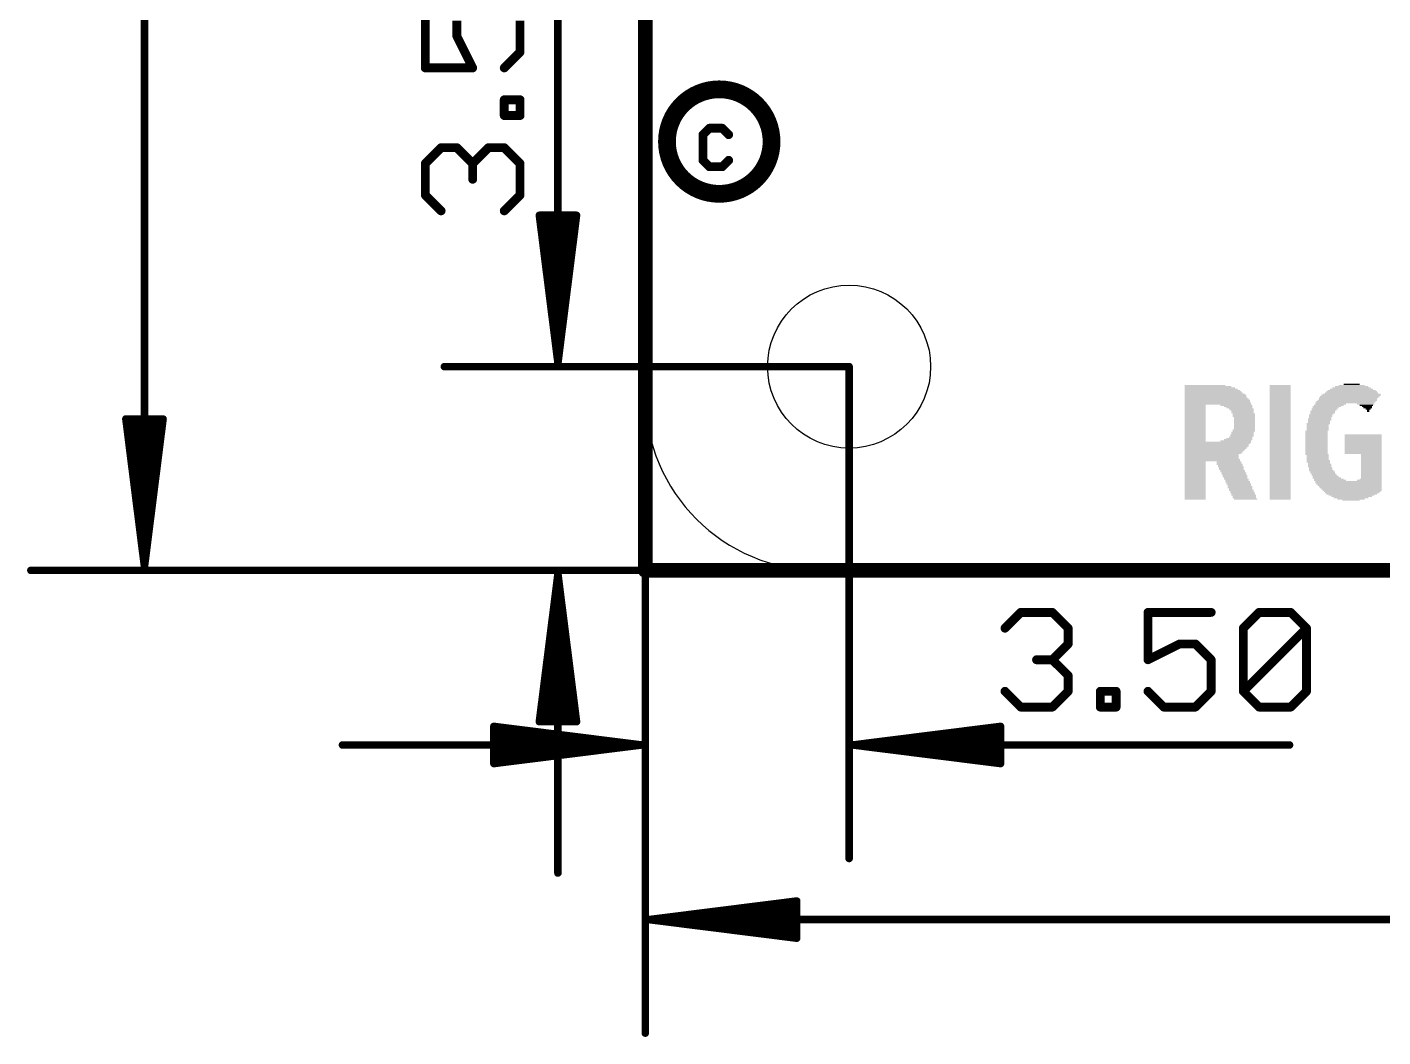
# Model space of a CAD drawing. Extents: x -11 to 71.5, y -12.5 to 39.9.
# Drawn here: x -10.62 to 12.67, y -8.02 to 9.33 of the extents above; entities that cross this region are included whole.
import ezdxf

# ---------------------------------------------------------------- set-up
doc = ezdxf.new("R2010")
doc.units = 0
for name, color, linetype in [('1', 12, 'CONTINUOUS'), ('16', 132, 'CONTINUOUS'), ('20', 4, 'CONTINUOUS'), ('21', 40, 'CONTINUOUS'), ('47', 253, 'CONTINUOUS')]:
    doc.layers.add(name, color=color, linetype=linetype)

# ---------------------------------------------------------------- blocks, each defined once
blk = doc.blocks.new('RECT')
blk.add_solid([(-0.5, -0.5), (0.5, -0.5), (-0.5, 0.5), (0.5, 0.5)])

msp = doc.modelspace()

# ---------------------------------------------------------------- linework, layer by layer
at = {"layer": '1', "const_width": 0.254}
for points in [[(0, 30.734), (0, 0)], [(0, 0), (65.024, 0)]]:
    msp.add_lwpolyline(points, dxfattribs=at)
at = {"layer": '1', "const_width": 0.127}
for points in [[(0, 0.0635, 1), (0, -0.0635)], [(-0.0635, 0, 1), (0.0635, 0)]]:
    msp.add_lwpolyline(points, format="xyb", dxfattribs=at)
at = {"layer": '16', "const_width": 0.254}
for points in [[(0, 30.734), (0, 0)], [(0, 0), (65.024, 0)]]:
    msp.add_lwpolyline(points, dxfattribs=at)
at = {"layer": '16', "const_width": 0.127}
for points in [[(0, 0.0635, 1), (0, -0.0635)], [(-0.0635, 0, 1), (0.0635, 0)]]:
    msp.add_lwpolyline(points, format="xyb", dxfattribs=at)
at = {"layer": '20'}
for p, q in [((0, 27.6604), (0, 3)), ((3, 0), (62, 0))]:
    msp.add_line(p, q, dxfattribs=at)
msp.add_circle((3.5, 3.5), 1.4, dxfattribs=at)
msp.add_arc((3, 3), 3, 180, 270, dxfattribs=at)
at = {"layer": '21'}
for points, const_width in [([(1.27, 6.468, 1), (1.27, 8.264, 1), (1.27, 6.468)], 0.3048), ([(1.0287, 7.485, 1), (0.9525, 7.485)], 0.0762), ([(0.9637, 7.5119, 1), (1.0175, 7.4581)], 0.0762), ([(1.1008, 7.6333, 1), (1.1008, 7.5571)], 0.0762), ([(1.1277, 7.5682, 1), (1.0738, 7.6221)], 0.0762), ([(1.348, 7.6221, 1), (1.2941, 7.5682)], 0.0762), ([(1.3211, 7.5571, 1), (1.3211, 7.6333)], 0.0762), ([(1.4043, 7.4581, 1), (1.4582, 7.5119)], 0.0762), ([(1.0175, 7.0713, 1), (0.9637, 7.0174)], 0.0762), ([(0.9525, 7.0444, 1), (1.0287, 7.0444)], 0.0762), ([(1.1008, 6.9723, 1), (1.1008, 6.8961)], 0.0762), ([(1.0738, 6.9073, 1), (1.1277, 6.9611)], 0.0762), ([(1.2941, 6.9611, 1), (1.348, 6.9073)], 0.0762), ([(1.3211, 6.8961, 1), (1.3211, 6.9723)], 0.0762), ([(1.4582, 7.0174, 1), (1.4043, 7.0713)], 0.0762)]:
    msp.add_lwpolyline(points, format="xyb", dxfattribs=dict(at, const_width=const_width))
at = {"layer": '21', "const_width": 0.1524}
for points in [[(1.1008, 7.5952), (0.9906, 7.485)], [(0.9906, 7.485), (0.9906, 7.0444)], [(1.3211, 7.5952), (1.1008, 7.5952)], [(1.4312, 7.485), (1.3211, 7.5952)], [(0.9906, 7.0444), (1.1008, 6.9342)], [(1.1008, 6.9342), (1.3211, 6.9342)], [(1.3211, 6.9342), (1.4312, 7.0444)]]:
    msp.add_lwpolyline(points, dxfattribs=at)
at = {"layer": '47'}
for points, const_width in [([(-8.6, 0.065), (-8.6, 29.935)], 0.13), ([(-1.5, 3.565), (-1.5, 11.0628)], 0.13), ([(-3.7777, 9.7166), (-3.7777, 8.6319)], 0.1524), ([(-3.2354, 9.1743), (-3.2354, 9.4454)], 0.1524), ([(-2.1507, 9.4454), (-2.1507, 8.9031)], 0.1524), ([(-2.9642, 8.6319), (-3.2354, 9.1743)], 0.1524), ([(-2.1507, 8.9031), (-2.4219, 8.6319)], 0.1524), ([(-3.7777, 8.6319), (-2.9642, 8.6319)], 0.1524), ([(-2.4219, 7.8134), (-2.4219, 8.0845)], 0.1524), ([(-2.4219, 8.0845), (-2.1507, 8.0845)], 0.1524), ([(-2.1507, 8.0845), (-2.1507, 7.8134)], 0.1524), ([(0, 8), (0, -7.95)], 0.13), ([(-2.1507, 7.8134), (-2.4219, 7.8134)], 0.1524), ([(-3.7777, 6.9897), (-3.5065, 7.2609)], 0.1524), ([(-3.5065, 7.2609), (-3.2354, 7.2609)], 0.1524), ([(-3.2354, 7.2609), (-2.9642, 6.9897)], 0.1524), ([(-2.9642, 6.9897), (-2.693, 7.2609)], 0.1524), ([(-2.693, 7.2609), (-2.4219, 7.2609)], 0.1524), ([(-2.4219, 7.2609), (-2.1507, 6.9897)], 0.1524), ([(-3.7777, 6.4474), (-3.7777, 6.9897)], 0.1524), ([(-2.9642, 6.9897), (-2.9642, 6.7185)], 0.1524), ([(-2.1507, 6.9897), (-2.1507, 6.4474)], 0.1524), ([(-3.5065, 6.1762), (-3.7777, 6.4474)], 0.1524), ([(-2.1507, 6.4474), (-2.4219, 6.1762)], 0.1524), ([(-1.5, 3.565), (-1.8192, 6.1)], 0.13), ([(-1.8192, 6.1), (-1.1808, 6.1)], 0.13), ([(-1.5, 3.565), (-1.76, 6.1)], 0.13), ([(-1.5, 3.565), (-1.63, 6.1)], 0.13), ([(-1.1808, 6.1), (-1.5, 3.565)], 0.13), ([(-1.37, 6.1), (-1.5, 3.565)], 0.13), ([(-1.24, 6.1), (-1.5, 3.565)], 0.13), ([(0, 6), (0, -4.95)], 0.13), ([(3.5, 3.5), (-3.45, 3.5)], 0.13), ([(3.5, 3.5), (3.5, -4.95)], 0.13), ([(-8.6, 0.065), (-8.9192, 2.6)], 0.13), ([(-8.9192, 2.6), (-8.2808, 2.6)], 0.13), ([(-8.6, 0.065), (-8.86, 2.6)], 0.13), ([(-8.6, 0.065), (-8.73, 2.6)], 0.13), ([(-8.2808, 2.6), (-8.6, 0.065)], 0.13), ([(-8.47, 2.6), (-8.6, 0.065)], 0.13), ([(-8.34, 2.6), (-8.6, 0.065)], 0.13), ([(11.6, 0), (-10.55, 0)], 0.13), ([(4, 0), (-3.45, 0)], 0.13), ([(-1.5, -0.065), (-1.8192, -2.6)], 0.13), ([(-1.5, -0.065), (-1.76, -2.6)], 0.13), ([(-1.5, -0.065), (-1.63, -2.6)], 0.13), ([(-1.5, -0.065), (-1.5, -5.2)], 0.13), ([(-1.1808, -2.6), (-1.5, -0.065)], 0.13), ([(-1.37, -2.6), (-1.5, -0.065)], 0.13), ([(-1.24, -2.6), (-1.5, -0.065)], 0.13), ([(6.1762, -0.9935), (6.4474, -0.7223)], 0.1524), ([(6.4474, -0.7223), (6.9897, -0.7223)], 0.1524), ([(6.9897, -0.7223), (7.2609, -0.9935)], 0.1524), ([(9.7166, -0.7223), (8.6319, -0.7223)], 0.1524), ([(8.6319, -0.7223), (8.6319, -1.5358)], 0.1524), ([(10.2691, -0.9935), (10.5403, -0.7223)], 0.1524), ([(10.5403, -0.7223), (11.0826, -0.7223)], 0.1524), ([(11.0826, -0.7223), (11.3537, -0.9935)], 0.1524), ([(7.2609, -0.9935), (7.2609, -1.2646)], 0.1524), ([(10.2691, -2.0781), (10.2691, -0.9935)], 0.1524), ([(10.2691, -2.0781), (11.3537, -0.9935)], 0.1524), ([(11.3537, -0.9935), (11.3537, -2.0781)], 0.1524), ([(7.2609, -1.2646), (6.9897, -1.5358)], 0.1524), ([(8.6319, -1.5358), (9.1743, -1.2646)], 0.1524), ([(9.1743, -1.2646), (9.4454, -1.2646)], 0.1524), ([(9.4454, -1.2646), (9.7166, -1.5358)], 0.1524), ([(6.9897, -1.5358), (6.7185, -1.5358)], 0.1524), ([(6.9897, -1.5358), (7.2609, -1.807)], 0.1524), ([(9.7166, -1.5358), (9.7166, -2.0781)], 0.1524), ([(7.2609, -1.807), (7.2609, -2.0781)], 0.1524), ([(6.4474, -2.3493), (6.1762, -2.0781)], 0.1524), ([(7.2609, -2.0781), (6.9897, -2.3493)], 0.1524), ([(7.8134, -2.3493), (7.8134, -2.0781)], 0.1524), ([(7.8134, -2.0781), (8.0845, -2.0781)], 0.1524), ([(8.0845, -2.0781), (8.0845, -2.3493)], 0.1524), ([(8.9031, -2.3493), (8.6319, -2.0781)], 0.1524), ([(9.7166, -2.0781), (9.4454, -2.3493)], 0.1524), ([(10.5403, -2.3493), (10.2691, -2.0781)], 0.1524), ([(11.3537, -2.0781), (11.0826, -2.3493)], 0.1524), ([(6.9897, -2.3493), (6.4474, -2.3493)], 0.1524), ([(8.0845, -2.3493), (7.8134, -2.3493)], 0.1524), ([(9.4454, -2.3493), (8.9031, -2.3493)], 0.1524), ([(11.0826, -2.3493), (10.5403, -2.3493)], 0.1524), ([(-1.8192, -2.6), (-1.1808, -2.6)], 0.13), ([(-0.065, -3), (-2.6, -2.6808)], 0.13), ([(-2.6, -2.6808), (-2.6, -3.3192)], 0.13), ([(-0.065, -3), (-2.6, -2.74)], 0.13), ([(3.565, -3), (6.1, -2.6808)], 0.13), ([(3.565, -3), (6.1, -2.74)], 0.13), ([(6.1, -2.6808), (6.1, -3.3192)], 0.13), ([(-0.065, -3), (-5.2, -3)], 0.13), ([(-0.065, -3), (-2.6, -2.87)], 0.13), ([(-2.6, -3.3192), (-0.065, -3)], 0.13), ([(-2.6, -3.13), (-0.065, -3)], 0.13), ([(-2.6, -3.26), (-0.065, -3)], 0.13), ([(3.565, -3), (6.1, -2.87)], 0.13), ([(3.565, -3), (11.0628, -3)], 0.13), ([(6.1, -3.3192), (3.565, -3)], 0.13), ([(6.1, -3.13), (3.565, -3)], 0.13), ([(6.1, -3.26), (3.565, -3)], 0.13), ([(0.065, -6), (2.6, -5.6808)], 0.13), ([(0.065, -6), (2.6, -5.74)], 0.13), ([(0.065, -6), (2.6, -5.87)], 0.13), ([(2.6, -5.6808), (2.6, -6.3192)], 0.13), ([(0.065, -6), (31.685, -6)], 0.13), ([(2.6, -6.3192), (0.065, -6)], 0.13), ([(2.6, -6.13), (0.065, -6)], 0.13), ([(2.6, -6.26), (0.065, -6)], 0.13)]:
    msp.add_lwpolyline(points, dxfattribs=dict(at, const_width=const_width))
for points, const_width in [([(-3.2735, 9.1743, 1), (-3.1973, 9.1743)], 0.0762), ([(-3.2013, 9.1913, 1), (-3.2694, 9.1572)], 0.0762), ([(-2.1888, 8.9031, 1), (-2.1126, 8.9031)], 0.0762), ([(-2.1238, 8.8762, 1), (-2.1776, 8.93)], 0.0762), ([(-3.7777, 8.67, 1), (-3.7777, 8.5938)], 0.0762), ([(-3.8158, 8.6319, 1), (-3.7396, 8.6319)], 0.0762), ([(-2.9983, 8.6149, 1), (-2.9301, 8.649)], 0.0762), ([(-2.9642, 8.5938, 1), (-2.9642, 8.67)], 0.0762), ([(-2.4488, 8.6589, 1), (-2.3949, 8.605)], 0.0762), ([(-2.3838, 8.0845, 1), (-2.46, 8.0845)], 0.0762), ([(-2.4219, 8.1226, 1), (-2.4219, 8.0464)], 0.0762), ([(-2.1126, 8.0845, 1), (-2.1888, 8.0845)], 0.0762), ([(-2.1507, 8.0464, 1), (-2.1507, 8.1226)], 0.0762), ([(0.0325, 8, 1), (-0.0325, 8)], 0.065), ([(-2.4219, 7.8515, 1), (-2.4219, 7.7753)], 0.0762), ([(-2.46, 7.8134, 1), (-2.3838, 7.8134)], 0.0762), ([(-2.1888, 7.8134, 1), (-2.1126, 7.8134)], 0.0762), ([(-2.1507, 7.7753, 1), (-2.1507, 7.8515)], 0.0762), ([(-3.5065, 7.299, 1), (-3.5065, 7.2228)], 0.0762), ([(-3.4796, 7.2339, 1), (-3.5335, 7.2878)], 0.0762), ([(-3.2084, 7.2878, 1), (-3.2623, 7.2339)], 0.0762), ([(-3.2354, 7.2228, 1), (-3.2354, 7.299)], 0.0762), ([(-2.693, 7.299, 1), (-2.693, 7.2228)], 0.0762), ([(-2.6661, 7.2339, 1), (-2.72, 7.2878)], 0.0762), ([(-2.3949, 7.2878, 1), (-2.4488, 7.2339)], 0.0762), ([(-2.4219, 7.2228, 1), (-2.4219, 7.299)], 0.0762), ([(-3.7396, 6.9897, 1), (-3.8158, 6.9897)], 0.0762), ([(-3.8046, 7.0166, 1), (-3.7507, 6.9628)], 0.0762), ([(-2.9261, 6.9897, 1), (-3.0023, 6.9897)], 0.0762), ([(-2.9911, 7.0166, 1), (-2.9373, 6.9628)], 0.0762), ([(-2.9911, 6.9628, 1), (-2.9373, 7.0166)], 0.0762), ([(-2.1126, 6.9897, 1), (-2.1888, 6.9897)], 0.0762), ([(-2.1776, 6.9628, 1), (-2.1238, 7.0166)], 0.0762), ([(-3.0023, 6.7185, 1), (-2.9261, 6.7185)], 0.0762), ([(-3.7507, 6.4743, 1), (-3.8046, 6.4204)], 0.0762), ([(-2.1238, 6.4204, 1), (-2.1776, 6.4743)], 0.0762), ([(-3.8158, 6.4474, 1), (-3.7396, 6.4474)], 0.0762), ([(-2.1888, 6.4474, 1), (-2.1126, 6.4474)], 0.0762), ([(-3.5335, 6.1493, 1), (-3.4796, 6.2031)], 0.0762), ([(-2.4488, 6.2031, 1), (-2.3949, 6.1493)], 0.0762), ([(-1.787, 6.1041, 1), (-1.8515, 6.0959)], 0.065), ([(-1.8192, 6.1325, 1), (-1.8192, 6.0675)], 0.065), ([(-1.7277, 6.1033, 1), (-1.7923, 6.0967)], 0.065), ([(-1.5975, 6.1017, 1), (-1.6625, 6.0983)], 0.065), ([(-1.3375, 6.0983, 1), (-1.4025, 6.1017)], 0.065), ([(-1.2077, 6.0967, 1), (-1.2723, 6.1033)], 0.065), ([(-1.1485, 6.0959, 1), (-1.213, 6.1041)], 0.065), ([(-1.1808, 6.0675, 1), (-1.1808, 6.1325)], 0.065), ([(0.0325, 6, 1), (-0.0325, 6)], 0.065), ([(-3.45, 3.5325, 1), (-3.45, 3.4675)], 0.065), ([(-1.5322, 3.5691, 1), (-1.4678, 3.5609)], 0.065), ([(-1.5323, 3.5683, 1), (-1.4677, 3.5617)], 0.065), ([(-1.5325, 3.5633, 1), (-1.4675, 3.5667)], 0.065), ([(-1.5325, 3.5667, 1), (-1.4675, 3.5633)], 0.065), ([(-1.5325, 3.565, 1), (-1.4675, 3.565)], 0.065), ([(-1.5323, 3.5617, 1), (-1.4677, 3.5683)], 0.065), ([(-1.5322, 3.5609, 1), (-1.4678, 3.5691)], 0.065), ([(3.5325, 3.5, 1), (3.4675, 3.5)], 0.065), ([(3.5, 3.4675, 1), (3.5, 3.5325)], 0.065), ([(-8.887, 2.6041, 1), (-8.9515, 2.5959)], 0.065), ([(-8.9192, 2.6325, 1), (-8.9192, 2.5675)], 0.065), ([(-8.8277, 2.6033, 1), (-8.8923, 2.5967)], 0.065), ([(-8.6975, 2.6017, 1), (-8.7625, 2.5983)], 0.065), ([(-8.4375, 2.5983, 1), (-8.5025, 2.6017)], 0.065), ([(-8.3077, 2.5967, 1), (-8.3723, 2.6033)], 0.065), ([(-8.2485, 2.5959, 1), (-8.313, 2.6041)], 0.065), ([(-8.2808, 2.5675, 1), (-8.2808, 2.6325)], 0.065), ([(-10.55, 0.0325, 1), (-10.55, -0.0325)], 0.065), ([(-8.6322, 0.0691, 1), (-8.5678, 0.0609)], 0.065), ([(-8.6323, 0.0683, 1), (-8.5677, 0.0617)], 0.065), ([(-8.6325, 0.0633, 1), (-8.5675, 0.0667)], 0.065), ([(-8.6325, 0.0667, 1), (-8.5675, 0.0633)], 0.065), ([(-8.6325, 0.065, 1), (-8.5675, 0.065)], 0.065), ([(-8.6323, 0.0617, 1), (-8.5677, 0.0683)], 0.065), ([(-8.6322, 0.0609, 1), (-8.5678, 0.0691)], 0.065), ([(-3.45, 0.0325, 1), (-3.45, -0.0325)], 0.065), ([(-1.4675, -0.0667, 1), (-1.5325, -0.0633)], 0.065), ([(-1.4675, -0.0633, 1), (-1.5325, -0.0667)], 0.065), ([(4, -0.0325, 1), (4, 0.0325)], 0.065), ([(11.6, -0.0325, 1), (11.6, 0.0325)], 0.065), ([(-1.4675, -0.065, 1), (-1.5325, -0.065)], 0.065), ([(-1.4678, -0.0609, 1), (-1.5322, -0.0691)], 0.065), ([(-1.4677, -0.0617, 1), (-1.5323, -0.0683)], 0.065), ([(-1.4677, -0.0683, 1), (-1.5323, -0.0617)], 0.065), ([(-1.4678, -0.0691, 1), (-1.5322, -0.0609)], 0.065), ([(6.4474, -0.6842, 1), (6.4474, -0.7604)], 0.0762), ([(6.4743, -0.7493, 1), (6.4204, -0.6954)], 0.0762), ([(7.0166, -0.6954, 1), (6.9628, -0.7493)], 0.0762), ([(6.9897, -0.7604, 1), (6.9897, -0.6842)], 0.0762), ([(8.6319, -0.6842, 1), (8.6319, -0.7604)], 0.0762), ([(8.67, -0.7223, 1), (8.5938, -0.7223)], 0.0762), ([(9.7166, -0.7604, 1), (9.7166, -0.6842)], 0.0762), ([(10.5403, -0.6842, 1), (10.5403, -0.7604)], 0.0762), ([(10.5672, -0.7493, 1), (10.5133, -0.6954)], 0.0762), ([(11.1095, -0.6954, 1), (11.0556, -0.7493)], 0.0762), ([(11.0826, -0.7604, 1), (11.0826, -0.6842)], 0.0762), ([(6.1493, -0.9665, 1), (6.2031, -1.0204)], 0.0762), ([(7.299, -0.9935, 1), (7.2228, -0.9935)], 0.0762), ([(7.2339, -1.0204, 1), (7.2878, -0.9665)], 0.0762), ([(10.2421, -0.9665, 1), (10.296, -1.0204)], 0.0762), ([(10.3072, -0.9935, 1), (10.231, -0.9935)], 0.0762), ([(11.3918, -0.9935, 1), (11.3156, -0.9935)], 0.0762), ([(11.3807, -1.0204, 1), (11.3268, -0.9665)], 0.0762), ([(11.3268, -1.0204, 1), (11.3807, -0.9665)], 0.0762), ([(7.2228, -1.2646, 1), (7.299, -1.2646)], 0.0762), ([(7.2878, -1.2916, 1), (7.2339, -1.2377)], 0.0762), ([(9.1743, -1.2265, 1), (9.1743, -1.3027)], 0.0762), ([(9.1913, -1.2987, 1), (9.1572, -1.2306)], 0.0762), ([(9.4724, -1.2377, 1), (9.4185, -1.2916)], 0.0762), ([(9.4454, -1.3027, 1), (9.4454, -1.2265)], 0.0762), ([(6.7185, -1.4977, 1), (6.7185, -1.5739)], 0.0762), ([(7.0166, -1.5089, 1), (6.9628, -1.5627)], 0.0762), ([(6.9628, -1.5089, 1), (7.0166, -1.5627)], 0.0762), ([(6.9897, -1.5739, 1), (6.9897, -1.4977)], 0.0762), ([(8.6149, -1.5017, 1), (8.649, -1.5699)], 0.0762), ([(8.5938, -1.5358, 1), (8.67, -1.5358)], 0.0762), ([(9.7547, -1.5358, 1), (9.6785, -1.5358)], 0.0762), ([(9.6897, -1.5627, 1), (9.7435, -1.5089)], 0.0762), ([(7.299, -1.807, 1), (7.2228, -1.807)], 0.0762), ([(7.2339, -1.8339, 1), (7.2878, -1.78)], 0.0762), ([(6.2031, -2.0512, 1), (6.1493, -2.1051)], 0.0762), ([(7.2228, -2.0781, 1), (7.299, -2.0781)], 0.0762), ([(7.2878, -2.1051, 1), (7.2339, -2.0512)], 0.0762), ([(7.8515, -2.0781, 1), (7.7753, -2.0781)], 0.0762), ([(7.8134, -2.04, 1), (7.8134, -2.1162)], 0.0762), ([(8.1226, -2.0781, 1), (8.0464, -2.0781)], 0.0762), ([(8.0845, -2.1162, 1), (8.0845, -2.04)], 0.0762), ([(8.6589, -2.0512, 1), (8.605, -2.1051)], 0.0762), ([(9.6785, -2.0781, 1), (9.7547, -2.0781)], 0.0762), ([(9.7435, -2.1051, 1), (9.6897, -2.0512)], 0.0762), ([(10.296, -2.0512, 1), (10.2421, -2.1051)], 0.0762), ([(10.2421, -2.0512, 1), (10.296, -2.1051)], 0.0762), ([(10.231, -2.0781, 1), (10.3072, -2.0781)], 0.0762), ([(11.3156, -2.0781, 1), (11.3918, -2.0781)], 0.0762), ([(11.3807, -2.1051, 1), (11.3268, -2.0512)], 0.0762), ([(6.4474, -2.3112, 1), (6.4474, -2.3874)], 0.0762), ([(6.4204, -2.3762, 1), (6.4743, -2.3224)], 0.0762), ([(6.9628, -2.3224, 1), (7.0166, -2.3762)], 0.0762), ([(6.9897, -2.3874, 1), (6.9897, -2.3112)], 0.0762), ([(7.8134, -2.3112, 1), (7.8134, -2.3874)], 0.0762), ([(7.7753, -2.3493, 1), (7.8515, -2.3493)], 0.0762), ([(8.0464, -2.3493, 1), (8.1226, -2.3493)], 0.0762), ([(8.0845, -2.3874, 1), (8.0845, -2.3112)], 0.0762), ([(8.9031, -2.3112, 1), (8.9031, -2.3874)], 0.0762), ([(8.8762, -2.3762, 1), (8.93, -2.3224)], 0.0762), ([(9.4185, -2.3224, 1), (9.4724, -2.3762)], 0.0762), ([(9.4454, -2.3874, 1), (9.4454, -2.3112)], 0.0762), ([(10.5403, -2.3112, 1), (10.5403, -2.3874)], 0.0762), ([(10.5133, -2.3762, 1), (10.5672, -2.3224)], 0.0762), ([(11.0556, -2.3224, 1), (11.1095, -2.3762)], 0.0762), ([(11.0826, -2.3874, 1), (11.0826, -2.3112)], 0.0762), ([(-1.8192, -2.5675, 1), (-1.8192, -2.6325)], 0.065), ([(-1.1808, -2.6325, 1), (-1.1808, -2.5675)], 0.065), ([(-2.5959, -2.6485, 1), (-2.6041, -2.713)], 0.065), ([(-2.5675, -2.6808, 1), (-2.6325, -2.6808)], 0.065), ([(-2.5967, -2.7077, 1), (-2.6033, -2.7723)], 0.065), ([(-1.8515, -2.5959, 1), (-1.787, -2.6041)], 0.065), ([(-1.7923, -2.5967, 1), (-1.7277, -2.6033)], 0.065), ([(-1.6625, -2.5983, 1), (-1.5975, -2.6017)], 0.065), ([(-1.4025, -2.6017, 1), (-1.3375, -2.5983)], 0.065), ([(-1.2723, -2.6033, 1), (-1.2077, -2.5967)], 0.065), ([(-1.213, -2.6041, 1), (-1.1485, -2.5959)], 0.065), ([(6.1325, -2.6808, 1), (6.0675, -2.6808)], 0.065), ([(6.1041, -2.713, 1), (6.0959, -2.6485)], 0.065), ([(6.1033, -2.7723, 1), (6.0967, -2.7077)], 0.065), ([(-5.2, -2.9675, 1), (-5.2, -3.0325)], 0.065), ([(-2.5983, -2.8375, 1), (-2.6017, -2.9025)], 0.065), ([(-0.0609, -3.0322, 1), (-0.0691, -2.9678)], 0.065), ([(-0.0691, -3.0322, 1), (-0.0609, -2.9678)], 0.065), ([(-0.0617, -3.0323, 1), (-0.0683, -2.9677)], 0.065), ([(-0.0683, -3.0323, 1), (-0.0617, -2.9677)], 0.065), ([(-0.0667, -3.0325, 1), (-0.0633, -2.9675)], 0.065), ([(-0.0633, -3.0325, 1), (-0.0667, -2.9675)], 0.065), ([(-0.065, -3.0325, 1), (-0.065, -2.9675)], 0.065), ([(3.565, -2.9675, 1), (3.565, -3.0325)], 0.065), ([(3.5691, -2.9678, 1), (3.5609, -3.0322)], 0.065), ([(3.5633, -2.9675, 1), (3.5667, -3.0325)], 0.065), ([(3.5667, -2.9675, 1), (3.5633, -3.0325)], 0.065), ([(3.5683, -2.9677, 1), (3.5617, -3.0323)], 0.065), ([(3.5617, -2.9677, 1), (3.5683, -3.0323)], 0.065), ([(3.5609, -2.9678, 1), (3.5691, -3.0322)], 0.065), ([(6.1017, -2.9025, 1), (6.0983, -2.8375)], 0.065), ([(11.0628, -3.0325, 1), (11.0628, -2.9675)], 0.065), ([(-2.6017, -3.0975, 1), (-2.5983, -3.1625)], 0.065), ([(-2.6033, -3.2277, 1), (-2.5967, -3.2923)], 0.065), ([(-2.6041, -3.287, 1), (-2.5959, -3.3515)], 0.065), ([(6.0959, -3.3515, 1), (6.1041, -3.287)], 0.065), ([(6.0967, -3.2923, 1), (6.1033, -3.2277)], 0.065), ([(6.0983, -3.1625, 1), (6.1017, -3.0975)], 0.065), ([(-2.6325, -3.3192, 1), (-2.5675, -3.3192)], 0.065), ([(6.0675, -3.3192, 1), (6.1325, -3.3192)], 0.065), ([(-0.0325, -4.95, 1), (0.0325, -4.95)], 0.065), ([(3.4675, -4.95, 1), (3.5325, -4.95)], 0.065), ([(-1.5325, -5.2, 1), (-1.4675, -5.2)], 0.065), ([(2.6325, -5.6808, 1), (2.5675, -5.6808)], 0.065), ([(2.6041, -5.713, 1), (2.5959, -5.6485)], 0.065), ([(2.6033, -5.7723, 1), (2.5967, -5.7077)], 0.065), ([(2.6017, -5.9025, 1), (2.5983, -5.8375)], 0.065), ([(0.065, -5.9675, 1), (0.065, -6.0325)], 0.065), ([(0.0691, -5.9678, 1), (0.0609, -6.0322)], 0.065), ([(0.0633, -5.9675, 1), (0.0667, -6.0325)], 0.065), ([(0.0667, -5.9675, 1), (0.0633, -6.0325)], 0.065), ([(0.0683, -5.9677, 1), (0.0617, -6.0323)], 0.065), ([(0.0617, -5.9677, 1), (0.0683, -6.0323)], 0.065), ([(0.0609, -5.9678, 1), (0.0691, -6.0322)], 0.065), ([(2.5959, -6.3515, 1), (2.6041, -6.287)], 0.065), ([(2.5967, -6.2923, 1), (2.6033, -6.2277)], 0.065), ([(2.5983, -6.1625, 1), (2.6017, -6.0975)], 0.065), ([(2.5675, -6.3192, 1), (2.6325, -6.3192)], 0.065), ([(-0.0325, -7.95, 1), (0.0325, -7.95)], 0.065)]:
    msp.add_lwpolyline(points, format="xyb", dxfattribs=dict(at, const_width=const_width))

# ---------------------------------------------------------------- block references
at = {"layer": '21', "yscale": 0.0212}
for p, xscale in [((9.6093, 3.1749), 0.6985), ((9.6622, 3.1537), 0.8043), ((9.6939, 3.1325), 0.8678), ((9.7151, 3.1114), 0.9101), ((9.7363, 3.0902), 0.9525), ((9.7574, 3.0479), 0.9948), ((9.7469, 3.069), 0.9736), ((9.7786, 3.0267), 1.0371), ((10.9004, 3.1749), 0.3598), ((10.9004, 3.1537), 0.3598), ((10.9004, 3.1325), 0.3598), ((10.9004, 3.1114), 0.3598), ((10.9004, 3.0902), 0.3598), ((10.9004, 3.069), 0.3598), ((10.9004, 3.0479), 0.3598), ((10.9004, 3.0267), 0.3598), ((12.128, 3.0267), 0.9948), ((12.128, 3.0479), 0.9101), ((12.128, 3.069), 0.8678), ((12.128, 3.0902), 0.8255), ((12.128, 3.1114), 0.7408), ((12.128, 3.1325), 0.6561), ((12.128, 3.1537), 0.5715), ((12.128, 3.1749), 0.4445), ((12.128, 3.196), 0.2752), ((9.7892, 3.0055), 1.0583), ((9.7892, 2.9844), 1.0583), ((9.7998, 2.9632), 1.0795), ((9.8209, 2.9209), 1.1218), ((9.8209, 2.8997), 1.1218), ((9.8315, 2.8786), 1.143), ((9.8315, 2.8574), 1.143), ((9.8104, 2.942), 1.1006), ((9.44, 2.8362), 0.3598), ((9.44, 2.8151), 0.3598), ((9.44, 2.7939), 0.3598), ((10.149, 2.8362), 0.5503), ((10.1808, 2.8151), 0.4868), ((10.2019, 2.7939), 0.4445), ((10.9004, 3.0055), 0.3598), ((10.9004, 2.9844), 0.3598), ((10.9004, 2.9632), 0.3598), ((10.9004, 2.942), 0.3598), ((10.9004, 2.9209), 0.3598), ((10.9004, 2.8997), 0.3598), ((10.9004, 2.8786), 0.3598), ((10.9004, 2.8574), 0.3598), ((10.9004, 2.8362), 0.3598), ((10.9004, 2.8151), 0.3598), ((10.9004, 2.7939), 0.3598), ((11.6835, 2.7939), 0.4445), ((11.7047, 2.8151), 0.4868), ((11.7364, 2.8362), 0.508), ((12.0116, 2.8786), 1.016), ((11.7682, 2.8574), 0.5291), ((12.0328, 2.8997), 1.016), ((12.0539, 2.9209), 1.016), ((12.0751, 2.9632), 1.016), ((12.0645, 2.942), 0.9948), ((12.0963, 2.9844), 1.016), ((12.1174, 3.0055), 1.016), ((12.3714, 2.8574), 0.2963), ((12.382, 2.8362), 0.2328), ((12.3926, 2.8151), 0.1693), ((12.4032, 2.7939), 0.1482), ((9.44, 2.7727), 0.3598), ((9.44, 2.7516), 0.3598), ((9.44, 2.7304), 0.3598), ((9.44, 2.7092), 0.3598), ((9.44, 2.6881), 0.3598), ((9.44, 2.6669), 0.3598), ((9.44, 2.6457), 0.3598), ((9.44, 2.6246), 0.3598), ((9.44, 2.6034), 0.3598), ((9.44, 2.5822), 0.3598), ((9.44, 2.5611), 0.3598), ((10.2337, 2.7727), 0.4233), ((10.2443, 2.7516), 0.4022), ((10.2548, 2.7304), 0.381), ((10.2548, 2.7092), 0.381), ((10.276, 2.6881), 0.381), ((10.276, 2.6669), 0.381), ((10.276, 2.6457), 0.381), ((10.2866, 2.6246), 0.3598), ((10.2866, 2.6034), 0.3598), ((10.2866, 2.5822), 0.3598), ((10.2866, 2.5611), 0.3598), ((10.9004, 2.7727), 0.3598), ((10.9004, 2.7516), 0.3598), ((10.9004, 2.7304), 0.3598), ((10.9004, 2.7092), 0.3598), ((10.9004, 2.6881), 0.3598), ((10.9004, 2.6669), 0.3598), ((10.9004, 2.6457), 0.3598), ((10.9004, 2.6246), 0.3598), ((10.9004, 2.6034), 0.3598), ((10.9004, 2.5822), 0.3598), ((10.9004, 2.5611), 0.3598), ((11.5777, 2.6034), 0.4022), ((11.5777, 2.5822), 0.4022), ((11.5671, 2.5611), 0.381), ((11.5989, 2.6669), 0.4022), ((11.5989, 2.6457), 0.4022), ((11.5883, 2.6246), 0.381), ((11.6306, 2.7304), 0.4233), ((11.6306, 2.7092), 0.4233), ((11.62, 2.6881), 0.4022), ((11.6624, 2.7727), 0.4445), ((11.6518, 2.7516), 0.4233), ((12.4138, 2.7727), 0.0847), ((12.4138, 2.7516), 0.0423), ((12.4138, 2.7304), 0.0423), ((9.44, 2.5399), 0.3598), ((9.44, 2.5187), 0.3598), ((9.44, 2.4976), 0.3598), ((9.44, 2.4764), 0.3598), ((9.44, 2.4552), 0.3598), ((9.44, 2.4341), 0.3598), ((9.44, 2.4129), 0.3598), ((9.44, 2.3917), 0.3598), ((9.44, 2.3706), 0.3598), ((9.44, 2.3494), 0.3598), ((9.44, 2.3282), 0.3598), ((10.2443, 2.3282), 0.4022), ((10.2548, 2.3706), 0.381), ((10.2548, 2.3494), 0.381), ((10.276, 2.4129), 0.381), ((10.276, 2.3917), 0.381), ((10.2866, 2.5399), 0.3598), ((10.2866, 2.5187), 0.3598), ((10.2866, 2.4976), 0.3598), ((10.2866, 2.4764), 0.3598), ((10.2866, 2.4552), 0.3598), ((10.2866, 2.4341), 0.3598), ((10.9004, 2.5399), 0.3598), ((10.9004, 2.5187), 0.3598), ((10.9004, 2.4976), 0.3598), ((10.9004, 2.4764), 0.3598), ((10.9004, 2.4552), 0.3598), ((10.9004, 2.4341), 0.3598), ((10.9004, 2.4129), 0.3598), ((10.9004, 2.3917), 0.3598), ((10.9004, 2.3706), 0.3598), ((10.9004, 2.3494), 0.3598), ((10.9004, 2.3282), 0.3598), ((11.5248, 2.3917), 0.381), ((11.5248, 2.3706), 0.381), ((11.5248, 2.3494), 0.381), ((11.5248, 2.3282), 0.381), ((11.5565, 2.5187), 0.4022), ((11.546, 2.4976), 0.381), ((11.546, 2.4764), 0.381), ((11.546, 2.4552), 0.381), ((11.546, 2.4341), 0.381), ((11.546, 2.4129), 0.381), ((11.5671, 2.5399), 0.381), ((12.3291, 2.3282), 0.635), ((9.8315, 2.2012), 1.143), ((9.8209, 2.1801), 1.1218), ((9.7998, 2.1166), 1.0795), ((9.7892, 2.0954), 1.0583), ((9.44, 2.3071), 0.3598), ((9.44, 2.2859), 0.3598), ((9.44, 2.2647), 0.3598), ((9.44, 2.2436), 0.3598), ((9.44, 2.2224), 0.3598), ((9.8104, 2.1589), 1.1006), ((9.8104, 2.1377), 1.1006), ((10.1384, 2.2224), 0.5291), ((10.1808, 2.2436), 0.4868), ((10.2019, 2.2647), 0.4445), ((10.2231, 2.2859), 0.4022), ((10.2443, 2.3071), 0.4022), ((10.9004, 2.3071), 0.3598), ((10.9004, 2.2859), 0.3598), ((10.9004, 2.2647), 0.3598), ((10.9004, 2.2436), 0.3598), ((10.9004, 2.2224), 0.3598), ((10.9004, 2.2012), 0.3598), ((10.9004, 2.1801), 0.3598), ((10.9004, 2.1589), 0.3598), ((10.9004, 2.1377), 0.3598), ((10.9004, 2.1166), 0.3598), ((10.9004, 2.0954), 0.3598), ((11.5248, 2.3071), 0.381), ((11.5248, 2.2859), 0.381), ((11.5248, 2.2647), 0.381), ((11.5248, 2.2436), 0.381), ((11.5248, 2.2224), 0.381), ((11.5248, 2.2012), 0.381), ((11.5248, 2.1801), 0.381), ((11.5248, 2.1589), 0.381), ((11.5248, 2.1377), 0.381), ((11.5248, 2.1166), 0.381), ((11.5248, 2.0954), 0.381), ((12.3291, 2.3071), 0.635), ((12.3291, 2.2859), 0.635), ((12.3291, 2.2647), 0.635), ((12.3291, 2.2436), 0.635), ((12.3291, 2.2224), 0.635), ((12.3291, 2.2012), 0.635), ((12.3291, 2.1801), 0.635), ((12.3291, 2.1589), 0.635), ((12.3291, 2.1377), 0.635), ((12.3291, 2.1166), 0.635), ((12.3291, 2.0954), 0.635), ((9.768, 2.0531), 1.016), ((9.7574, 2.0319), 0.9948), ((9.7257, 1.9896), 0.9313), ((9.7257, 1.9684), 0.9313), ((9.7257, 1.9473), 0.9313), ((9.7257, 1.9261), 0.9313), ((9.7363, 1.9049), 0.9525), ((9.7363, 1.8838), 0.9525), ((9.7786, 2.0743), 1.0371), ((9.7469, 2.0108), 0.9736), ((9.44, 1.8626), 0.3598), ((10.022, 1.8626), 0.4233), ((10.9004, 2.0743), 0.3598), ((10.9004, 2.0531), 0.3598), ((10.9004, 2.0319), 0.3598), ((10.9004, 2.0108), 0.3598), ((10.9004, 1.9896), 0.3598), ((10.9004, 1.9684), 0.3598), ((10.9004, 1.9473), 0.3598), ((10.9004, 1.9261), 0.3598), ((10.9004, 1.9049), 0.3598), ((10.9004, 1.8838), 0.3598), ((10.9004, 1.8626), 0.3598), ((11.5248, 2.0743), 0.381), ((11.5248, 2.0531), 0.381), ((11.5248, 2.0319), 0.381), ((11.5248, 2.0108), 0.381), ((11.5354, 1.9896), 0.4022), ((11.5565, 1.8838), 0.4022), ((11.5565, 1.8626), 0.4022), ((11.546, 1.9684), 0.381), ((11.546, 1.9473), 0.381), ((11.546, 1.9261), 0.381), ((11.546, 1.9049), 0.381), ((12.3291, 2.0743), 0.635), ((12.3291, 2.0531), 0.635), ((12.3291, 2.0319), 0.635), ((12.3291, 2.0108), 0.635), ((12.4667, 1.9896), 0.3598), ((12.4667, 1.9684), 0.3598), ((12.4667, 1.9473), 0.3598), ((12.4667, 1.9261), 0.3598), ((12.4667, 1.9049), 0.3598), ((12.4667, 1.8838), 0.3598), ((12.4667, 1.8626), 0.3598), ((9.44, 1.8414), 0.3598), ((9.44, 1.8203), 0.3598), ((9.44, 1.7991), 0.3598), ((9.44, 1.7779), 0.3598), ((9.44, 1.7568), 0.3598), ((9.44, 1.7356), 0.3598), ((9.44, 1.7144), 0.3598), ((9.44, 1.6933), 0.3598), ((9.44, 1.6721), 0.3598), ((9.44, 1.6509), 0.3598), ((9.44, 1.6298), 0.3598), ((10.022, 1.8414), 0.4233), ((10.0326, 1.8203), 0.4445), ((10.0432, 1.7991), 0.4233), ((10.0538, 1.7779), 0.4445), ((10.0643, 1.7568), 0.4233), ((10.0643, 1.7356), 0.4233), ((10.0855, 1.7144), 0.4233), ((10.0855, 1.6933), 0.4233), ((10.1067, 1.6721), 0.4233), ((10.1067, 1.6509), 0.4233), ((10.1278, 1.6298), 0.4233), ((10.9004, 1.8414), 0.3598), ((10.9004, 1.8203), 0.3598), ((10.9004, 1.7991), 0.3598), ((10.9004, 1.7779), 0.3598), ((10.9004, 1.7568), 0.3598), ((10.9004, 1.7356), 0.3598), ((10.9004, 1.7144), 0.3598), ((10.9004, 1.6933), 0.3598), ((10.9004, 1.6721), 0.3598), ((10.9004, 1.6509), 0.3598), ((10.9004, 1.6298), 0.3598), ((11.5671, 1.8414), 0.381), ((11.5777, 1.8203), 0.4022), ((11.5777, 1.7991), 0.4022), ((11.5777, 1.7779), 0.4022), ((11.5989, 1.7568), 0.4022), ((11.5989, 1.7356), 0.4022), ((11.6095, 1.7144), 0.4233), ((11.6306, 1.6933), 0.4233), ((11.6306, 1.6721), 0.4233), ((11.6518, 1.6509), 0.4233), ((11.6624, 1.6298), 0.4445), ((12.4667, 1.8414), 0.3598), ((12.4667, 1.8203), 0.3598), ((12.4667, 1.7991), 0.3598), ((12.4667, 1.7779), 0.3598), ((12.4667, 1.7568), 0.3598), ((12.4667, 1.7356), 0.3598), ((12.4667, 1.7144), 0.3598), ((12.4667, 1.6933), 0.3598), ((12.4667, 1.6721), 0.3598), ((12.4667, 1.6509), 0.3598), ((12.4667, 1.6298), 0.3598), ((9.44, 1.6086), 0.3598), ((9.44, 1.5874), 0.3598), ((9.44, 1.5663), 0.3598), ((9.44, 1.5451), 0.3598), ((9.44, 1.5239), 0.3598), ((9.44, 1.5028), 0.3598), ((9.44, 1.4816), 0.3598), ((9.44, 1.4604), 0.3598), ((9.44, 1.4393), 0.3598), ((9.44, 1.4181), 0.3598), ((9.44, 1.3969), 0.3598), ((10.1278, 1.6086), 0.4233), ((10.1384, 1.5874), 0.4022), ((10.149, 1.5663), 0.4233), ((10.1596, 1.5451), 0.4022), ((10.1702, 1.5239), 0.4233), ((10.1913, 1.4816), 0.4233), ((10.1808, 1.5028), 0.4022), ((10.2019, 1.4604), 0.4022), ((10.2125, 1.4393), 0.4233), ((10.2125, 1.4181), 0.4233), ((10.2231, 1.3969), 0.4022), ((10.9004, 1.6086), 0.3598), ((10.9004, 1.5874), 0.3598), ((10.9004, 1.5663), 0.3598), ((10.9004, 1.5451), 0.3598), ((10.9004, 1.5239), 0.3598), ((10.9004, 1.5028), 0.3598), ((10.9004, 1.4816), 0.3598), ((10.9004, 1.4604), 0.3598), ((10.9004, 1.4393), 0.3598), ((10.9004, 1.4181), 0.3598), ((10.9004, 1.3969), 0.3598), ((11.6835, 1.6086), 0.4445), ((11.7047, 1.5874), 0.4868), ((11.7364, 1.5663), 0.508), ((11.7576, 1.5451), 0.5503), ((12.0751, 1.5239), 1.143), ((12.0751, 1.5028), 1.143), ((12.0857, 1.4816), 1.1218), ((12.0963, 1.4604), 1.1006), ((12.1068, 1.4393), 1.0795), ((12.1174, 1.4181), 1.0583), ((12.128, 1.3969), 1.0371), ((12.4349, 1.5451), 0.4233), ((12.4561, 1.5663), 0.381), ((12.4667, 1.6086), 0.3598), ((12.4667, 1.5874), 0.3598), ((9.44, 1.3758), 0.3598), ((9.44, 1.3546), 0.3598), ((9.44, 1.3334), 0.3598), ((9.44, 1.3123), 0.3598), ((9.44, 1.2911), 0.3598), ((9.44, 1.2699), 0.3598), ((9.44, 1.2488), 0.3598), ((9.44, 1.2276), 0.3598), ((10.2337, 1.3758), 0.4233), ((10.2548, 1.3334), 0.4233), ((10.2443, 1.3546), 0.4022), ((10.2654, 1.3123), 0.4022), ((10.276, 1.2911), 0.4233), ((10.2866, 1.2699), 0.4021), ((10.2866, 1.2488), 0.4021), ((10.3078, 1.2276), 0.4022), ((10.9004, 1.3758), 0.3598), ((10.9004, 1.3546), 0.3598), ((10.9004, 1.3334), 0.3598), ((10.9004, 1.3123), 0.3598), ((10.9004, 1.2911), 0.3598), ((10.9004, 1.2699), 0.3598), ((10.9004, 1.2488), 0.3598), ((10.9004, 1.2276), 0.3598), ((12.1386, 1.3758), 1.016), ((12.1386, 1.3546), 0.9736), ((12.1386, 1.3334), 0.9313), ((12.128, 1.3123), 0.8678), ((12.128, 1.2911), 0.7831), ((12.128, 1.2699), 0.6985), ((12.1174, 1.2488), 0.5926), ((12.1174, 1.2276), 0.4656), ((12.1174, 1.2065), 0.2963)]:
    msp.add_blockref('RECT', p, dxfattribs=dict(at, xscale=xscale))

doc.saveas('drawing.dxf')
